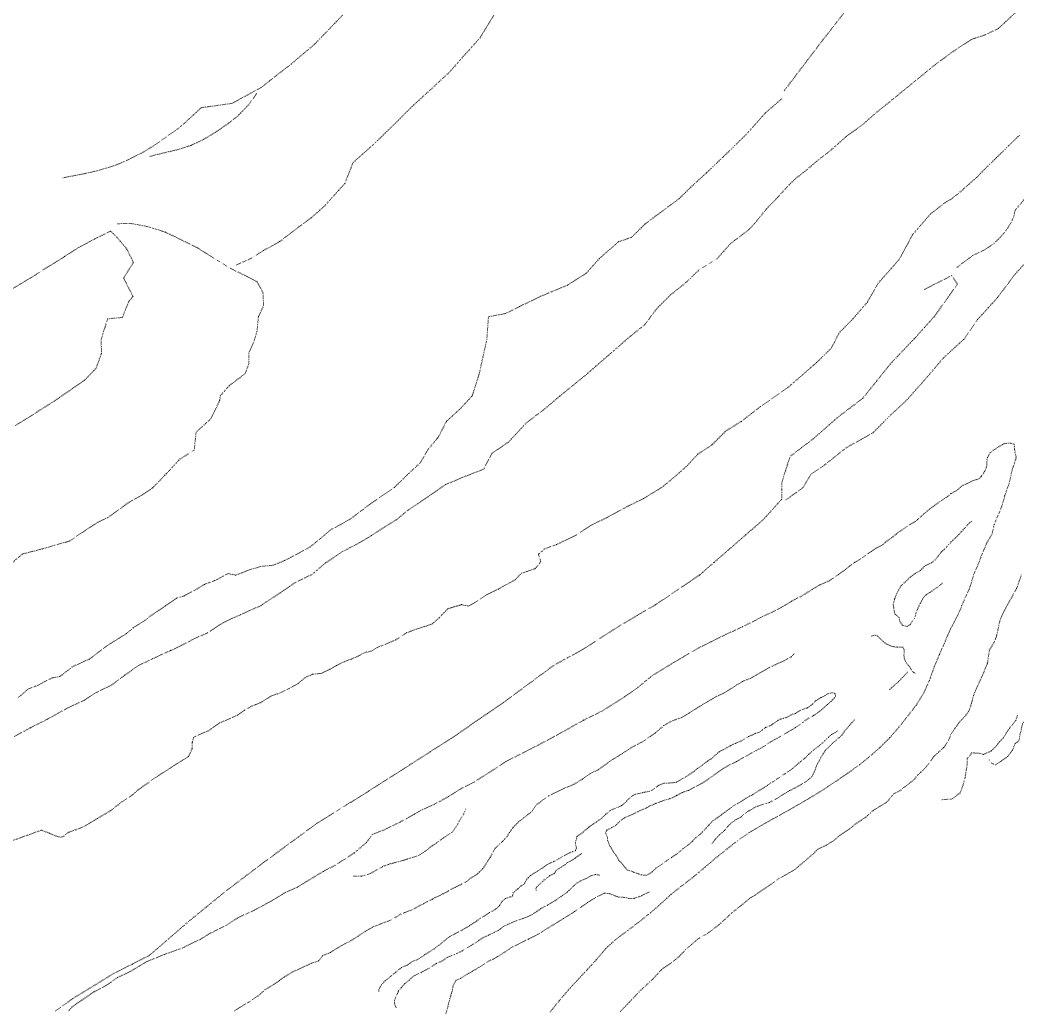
# Model space of a CAD drawing. Extents: x 682410 to 689460, y 7661803 to 7669124.
# Drawn here: x 685400.2 to 685697.4, y 7663694 to 7663988.2 of the extents above; entities that cross this region are included whole.
import ezdxf

# ---------------------------------------------------------------- set-up
doc = ezdxf.new("R2010")
doc.units = 0
doc.header["$MEASUREMENT"] = 0
doc.linetypes.add('DOT', pattern=[0.25, 0, -0.25])
doc.layers.add('02 TOE_Line', color=1, linetype='DOT', lineweight=20)

msp = doc.modelspace()

# ---------------------------------------------------------------- linework, layer by layer
at = {"layer": '02 TOE_Line'}
for points in [[(685676.64, 7664045.92, 4080.24), (685674.01, 7664039.9, 4079.76), (685671.01, 7664032.79, 4078.7), (685664.56, 7664024.48, 4076.63), (685660.71, 7664011.81, 4076.99), (685657.33, 7664006.68, 4076.45), (685653.94, 7664001.55, 4075.78), (685650.56, 7663996.43, 4076.66), (685646.59, 7663991.33, 4077.17), (685642.63, 7663986.23, 4077.13), (685638.66, 7663981.14, 4077.63), (685635.07, 7663976.41, 4078.67), (685631.48, 7663971.69, 4079.31), (685627.89, 7663966.96, 4080.34)], [(685697.11, 7663990.6, 4074.92), (685691.9, 7663985.74, 4074.95), (685688.15, 7663983.88, 4075.26), (685683.9, 7663982.47, 4075.14), (685678.01, 7663978.6, 4075.56), (685672.95, 7663974.87, 4076.09), (685668.3, 7663971.07, 4076.43), (685663.64, 7663967.26, 4076.72), (685658.98, 7663963.46, 4076.85), (685654.91, 7663960.16, 4076.89), (685651.51, 7663957.12, 4077.13), (685646.5, 7663953.52, 4077.54), (685641.99, 7663949.48, 4077.92), (685637.87, 7663946.26, 4078.3), (685634.37, 7663943.27, 4078.68), (685631.37, 7663940.93, 4079.08), (685629.46, 7663939.09, 4079.26), (685625.98, 7663935.28, 4079.62), (685622.61, 7663931.82, 4079.84), (685620.4, 7663929, 4080.13), (685617.77, 7663925.97, 4080.51), (685611.97, 7663921.54, 4080.97), (685607.98, 7663917.03, 4081.48), (685602.58, 7663913.7, 4081.83), (685598.72, 7663909.95, 4082.13), (685594.14, 7663906.28, 4082.4), (685590.15, 7663902.34, 4082.79), (685586.38, 7663897.33, 4083.2), (685582.15, 7663893.97, 4083.5), (685575.7, 7663888.34, 4084.12), (685568.8, 7663882.37, 4085.22), (685561.07, 7663876.07, 4085.83), (685556.52, 7663872.21, 4086.23), (685551.13, 7663868.12, 4086.79), (685545.76, 7663862.35, 4087.3), (685540.93, 7663859.13, 4087.85), (685538.46, 7663854.37, 4088.24), (685531.97, 7663851.81, 4088.82), (685526.94, 7663849.69, 4089.24), (685520.62, 7663845.29, 4089.92), (685516.03, 7663842.22, 4090.41), (685512.39, 7663839.23, 4090.81), (685508.76, 7663837.01, 4091.1), (685505.01, 7663834.57, 4091.82), (685501.44, 7663832.46, 4091.81), (685496.17, 7663829.63, 4092.16), (685491.28, 7663826.39, 4092.86), (685487.32, 7663822.99, 4093.05), (685482.26, 7663820.56, 4093.69), (685477.75, 7663817.45, 4094.03), (685471.95, 7663813.65, 4094.46), (685465.95, 7663810.97, 4094.93), (685460.56, 7663808.49, 4095.38), (685456.14, 7663805.56, 4095.68), (685452.29, 7663803.88, 4096.22), (685448.48, 7663801.87, 4096.52), (685445.08, 7663800.27, 4096.83), (685439.72, 7663797.84, 4097.37), (685435.31, 7663795.67, 4097.9), (685431.36, 7663792.85, 4098.17), (685427.46, 7663789.95, 4098.5), (685422.81, 7663787.71, 4099.11), (685419.5, 7663785.51, 4099.19), (685414.08, 7663782.97, 4099.74), (685408.45, 7663779.86, 4100.31), (685403.29, 7663777.24, 4100.78), (685398.4, 7663774.56, 4101.17)], [(685413.03, 7663941.2, 4149.61), (685419.43, 7663942.41, 4149.13), (685423.14, 7663943.26, 4148.9), (685427.94, 7663944.66, 4148.77), (685431.24, 7663945.96, 4148.6), (685436.86, 7663948.76, 4148.7), (685439.98, 7663950.68, 4148.73), (685443.98, 7663953.46, 4148.78), (685447.04, 7663955.59, 4148.82), (685449.43, 7663957.61, 4148.82), (685454.26, 7663962.09, 4149.16), (685463.55, 7663963.4, 4149.35), (685472.18, 7663968.16, 4149.39), (685481.05, 7663975.09, 4150.67), (685488.07, 7663981.01, 4150.18), (685496.5, 7663989.78, 4149.25)], [(685464.73, 7663915.18, 4126.41), (685469.21, 7663917.24, 4126.88), (685472.94, 7663919.59, 4127.23), (685477.71, 7663922.22, 4127.63), (685481.33, 7663925.02, 4127.84), (685487.02, 7663929.27, 4128.16), (685490.86, 7663932.62, 4128.51), (685497.09, 7663939.52, 4128.89), (685499.5, 7663945.7, 4129.51), (685505.97, 7663951.48, 4130.01), (685512.2, 7663957.54, 4130.62), (685517.16, 7663962.49, 4131.17), (685523.63, 7663968.41, 4131.85), (685528.24, 7663972.67, 4132.2), (685532.14, 7663977.1, 4132.6), (685537.36, 7663982.9, 4132.94), (685541.5, 7663989.66, 4133.68)], [(685399.83, 7663786.35, 4103.48), (685402.72, 7663788.84, 4104.01), (685405.39, 7663789.86, 4103.61), (685409.84, 7663792.14, 4102.04), (685412.15, 7663792.55, 4102.02), (685415.98, 7663795.52, 4101.07), (685420.9, 7663797.72, 4101.16), (685426.27, 7663801.78, 4100.2), (685432.03, 7663805.4, 4099.77), (685434.11, 7663807.13, 4099.71), (685436.73, 7663808.76, 4100.09), (685440.28, 7663811.4, 4099.75), (685443.66, 7663813.62, 4099.92), (685446.88, 7663815.86, 4098.99), (685449.25, 7663816.64, 4099.29), (685452.63, 7663818.44, 4098.75), (685455.21, 7663820.01, 4099.01), (685458.37, 7663821.17, 4098.43), (685462.35, 7663823.28, 4097.47), (685464.5, 7663822.72, 4097.99), (685467.96, 7663824.1, 4097.08), (685472.03, 7663825.37, 4096.17), (685475.8, 7663825.73, 4095.34), (685479.22, 7663827.17, 4095.18), (685483.26, 7663829.26, 4095.1), (685486.72, 7663831.18, 4095.07), (685490.51, 7663834.25, 4095.09), (685492.91, 7663836.34, 4094.99), (685496.01, 7663837.96, 4094.85), (685498.89, 7663839.61, 4094.32), (685504.47, 7663843.86, 4093.81), (685509.1, 7663847.08, 4093.32), (685511.85, 7663848.93, 4092.99), (685515.74, 7663852.72, 4092.24), (685519.57, 7663856.26, 4092.21), (685521.81, 7663860.14, 4092.36), (685524.86, 7663863.8, 4092.34), (685527.39, 7663868.64, 4092.07), (685531.54, 7663872.42, 4091.13), (685535.04, 7663876.22, 4089.4), (685537.11, 7663882.74, 4089.35), (685539.4, 7663893.1, 4090), (685539.87, 7663899.78, 4090.38), (685544.98, 7663900.75, 4089), (685549.1, 7663902.8, 4088.36), (685555.53, 7663905.92, 4088.07), (685563.46, 7663909.19, 4087.86), (685569.02, 7663912.75, 4087.16), (685573.01, 7663917.21, 4086.63), (685578.67, 7663922.13, 4085.52), (685582.53, 7663923.46, 4085.99), (685586.6, 7663927.49, 4085.43), (685591.03, 7663930.76, 4085.31), (685596.74, 7663935.01, 4084.98), (685600.25, 7663938.47, 4084.31), (685604.99, 7663942.79, 4083.59), (685609.96, 7663947.55, 4083.66), (685616.94, 7663954.37, 4082.29), (685622.43, 7663960.56, 4081.57), (685627.42, 7663964.87, 4080.89)], [(685438.97, 7663947.59, 4148.78), (685443.26, 7663948.66, 4148.89), (685447.27, 7663949.6, 4148.93), (685451.36, 7663950.89, 4149), (685455.01, 7663952.66, 4149.06), (685458.43, 7663954.74, 4149.05), (685461.89, 7663957.05, 4149.04), (685465.13, 7663959.59, 4149.12), (685468.3, 7663962.88, 4149.21), (685470.89, 7663966.45, 4149.26)], [(685698.11, 7663953.84, 4074.38), (685694.6, 7663950.45, 4074.54), (685691.3, 7663947.21, 4074.81), (685687.22, 7663943.21, 4075.27), (685685.57, 7663941.47, 4075.45), (685682.62, 7663938.89, 4075.7), (685680.74, 7663937.2, 4075.89), (685677.96, 7663934.95, 4076.35), (685676.16, 7663933.92, 4076.29), (685671.59, 7663930.39, 4077), (685666.24, 7663924.19, 4078.5), (685662.41, 7663917, 4080.1), (685656.01, 7663909.76, 4080.71), (685652.82, 7663904.11, 4080.63), (685648.11, 7663898.75, 4080.43), (685644.42, 7663895.02, 4080.45), (685642.01, 7663890.36, 4080.75), (685637.66, 7663886.12, 4081.18), (685629.06, 7663878.62, 4081.37), (685620.88, 7663872.95, 4081.93), (685615.2, 7663868.55, 4083.19), (685610.57, 7663865.68, 4083.53), (685606.48, 7663861.58, 4083.76), (685602.17, 7663858.75, 4084.11), (685599.19, 7663855.49, 4084.47), (685596.68, 7663853.21, 4084.57), (685591.8, 7663849.11, 4085.32), (685586.1, 7663845.59, 4085.55), (685581.52, 7663843.36, 4085.73), (685574.99, 7663839.83, 4086.22), (685570.25, 7663837.53, 4086.48), (685565.94, 7663834.67, 4087.06), (685560.13, 7663831.86, 4087.62), (685556.75, 7663830.69, 4087.96), (685554.74, 7663828.96, 4087.98), (685555.49, 7663826.8, 4088.07), (685553.83, 7663824.72, 4088.38), (685549.67, 7663823.29, 4088.55), (685547.84, 7663821.4, 4088.76), (685542.72, 7663818.55, 4089.29), (685539.25, 7663816.92, 4089.43), (685536.12, 7663814.74, 4089.71), (685533.95, 7663813.55, 4089.92), (685531.88, 7663813.97, 4089.96), (685527.76, 7663812.77, 4090.06), (685525.16, 7663810.01, 4090.43), (685523.03, 7663808.16, 4090.74), (685518.95, 7663806.87, 4091.21), (685515.57, 7663805.63, 4091.62), (685512.12, 7663803.42, 4091.97), (685509.16, 7663802.17, 4092.09), (685506.55, 7663801.13, 4092.57), (685505.14, 7663800.15, 4092.59), (685503.09, 7663799.72, 4092.67), (685501.07, 7663798.63, 4092.92), (685498.95, 7663797.72, 4093.08), (685496.83, 7663796.94, 4093.21), (685494.62, 7663795.82, 4093.33), (685492.61, 7663794.73, 4093.74), (685489.93, 7663793.47, 4093.86), (685487.43, 7663793.22, 4094.05), (685485.26, 7663792.25, 4094.28), (685483.25, 7663790.56, 4094.55), (685480.57, 7663789.04, 4094.86), (685477.54, 7663787.57, 4095.02), (685475.3, 7663786.84, 4095.22), (685472.07, 7663784.79, 4095.62), (685469.43, 7663783.78, 4095.92), (685467.19, 7663782.52, 4096.24), (685464.94, 7663780.96, 4096.45), (685462.1, 7663779.72, 4096.75), (685459.76, 7663778.73, 4097.01), (685456.35, 7663776.32, 4097.64), (685453.3, 7663775.09, 4098.09), (685451.94, 7663774.32, 4097.69), (685451.61, 7663772.9, 4097.82), (685451.55, 7663770.99, 4097.97), (685450.48, 7663768.7, 4098.4), (685445.66, 7663765.72, 4098.48), (685440.71, 7663762.48, 4098.85), (685435.46, 7663758.78, 4099.62), (685433.8, 7663757.27, 4099.7), (685430.58, 7663755.15, 4099.83), (685427.14, 7663752.49, 4100.13), (685423.33, 7663750.27, 4100.4), (685418.96, 7663747.66, 4100.74), (685414.78, 7663746.12, 4100.92), (685412.84, 7663744.66, 4101.01), (685411.36, 7663744.86, 4100.97), (685409.05, 7663745.82, 4100.94), (685406.66, 7663746.76, 4101.05), (685400.72, 7663744.62, 4101.69), (685394.43, 7663742.35, 4102.3)], [(685708.57, 7663945.03, 4075.68), (685706.59, 7663941.84, 4075.51), (685703.9, 7663939.12, 4075.68), (685702.64, 7663937.84, 4075.57), (685700.88, 7663936.29, 4075.53), (685696.86, 7663931.54, 4075.28), (685696.47, 7663929.83, 4075.34), (685695.67, 7663927.89, 4075.31), (685694.15, 7663925.5, 4075.7), (685692.36, 7663923.38, 4075.68), (685690.34, 7663921.46, 4075.63), (685687.41, 7663919.59, 4075.62), (685684.08, 7663917.97, 4075.85), (685681.54, 7663916.02, 4075.98), (685679.46, 7663914.47, 4076.25)], [(685398.78, 7663867.35, 4140.78), (685404.43, 7663870.8, 4141.3), (685410.45, 7663874.65, 4141.84), (685414.79, 7663877.61, 4142.23), (685419.51, 7663880.86, 4142.66), (685422.93, 7663884.46, 4142.96), (685424.56, 7663888.95, 4142.97), (685424.41, 7663892.91, 4142.88), (685426.37, 7663899.15, 4143.45), (685430.77, 7663899.57, 4143.66), (685432.68, 7663904.37, 4143.93), (685433.95, 7663905.83, 4143.99), (685431.11, 7663911.28, 4143.83), (685434.06, 7663915.96, 4144.22), (685432.1, 7663919.94, 4144.11), (685429.1, 7663923.51, 4144.32), (685427.23, 7663925.33, 4144.24), (685422.31, 7663922.84, 4143.97), (685417.75, 7663920.43, 4143.82), (685413.48, 7663917.7, 4143.67), (685408.37, 7663914.52, 4143.49), (685403.7, 7663911.55, 4143.13), (685397.77, 7663908.01, 4143.04)], [(685397.86, 7663826.42, 4121.4), (685400.97, 7663829.07, 4121.71), (685406.95, 7663830.59, 4120.6), (685415.11, 7663832.96, 4120.97), (685419.79, 7663836.15, 4121.05), (685423.55, 7663838.57, 4120.45), (685426.47, 7663839.92, 4120.32), (685432.8, 7663844.54, 4120.8), (685436.51, 7663846.53, 4120.2), (685439.83, 7663848.81, 4119.8), (685444.79, 7663853.99, 4120.66), (685447.87, 7663857.33, 4121), (685452.18, 7663860.05, 4120.31), (685452.73, 7663865.36, 4121.79), (685457.08, 7663869.32, 4120.41), (685459.76, 7663874.8, 4120.78), (685459.94, 7663876.22, 4120.85), (685462.67, 7663879.3, 4121.1), (685467.35, 7663882.8, 4120.41), (685468.46, 7663885.78, 4120.6), (685468.44, 7663888.98, 4121.09), (685469.92, 7663892.25, 4120.49), (685470.91, 7663895.52, 4120.24), (685471.3, 7663899.83, 4120.6), (685472.82, 7663903, 4119.95), (685472.71, 7663906.83, 4120.6), (685470.87, 7663910.27, 4121.21), (685462.74, 7663914.35, 4126.22), (685457.38, 7663917.65, 4129.76), (685453.19, 7663920.27, 4132.76), (685445.93, 7663923.89, 4137.34), (685443.5, 7663925.02, 4138.89), (685438.34, 7663926.63, 4141.66), (685433.54, 7663927.56, 4143.68), (685429.13, 7663927.51, 4145.19)], [(685628.55, 7663845.17, 4071.73), (685633.7, 7663848.94, 4072.22), (685635.91, 7663852.73, 4071.91), (685640.13, 7663855.67, 4072.07), (685646.38, 7663860.65, 4072.13), (685654.53, 7663865.24, 4071.89), (685659.85, 7663870.58, 4072.03), (685664.5, 7663874.9, 4072), (685669.4, 7663880.4, 4072.14), (685675.41, 7663887.44, 4072.12), (685681.61, 7663893.14, 4072.03), (685685.66, 7663898.94, 4072.12), (685691.61, 7663905.52, 4072.28), (685696.91, 7663912.58, 4072.6), (685703.48, 7663919.72, 4072.37)], [(685410.77, 7663692.86, 4073.65), (685416.03, 7663696.57, 4073.58), (685421.99, 7663700.21, 4073.03), (685428.26, 7663704.08, 4072.92), (685433.76, 7663706.86, 4072.97), (685438.88, 7663709.47, 4073.11), (685444.68, 7663714.49, 4072.77), (685450.47, 7663719.51, 4073.14), (685455.87, 7663723.92, 4073.13), (685461.27, 7663728.34, 4073.08), (685466.79, 7663732.52, 4072.83), (685472.31, 7663736.71, 4072.89), (685477.72, 7663740.69, 4073.16), (685483.14, 7663744.68, 4072.64), (685488.55, 7663748.67, 4072.9), (685493.75, 7663751.9, 4072.65), (685498.95, 7663755.14, 4073.01), (685504.14, 7663758.38, 4072.86), (685510.31, 7663762.32, 4072.96), (685516.47, 7663766.25, 4073.76), (685522.64, 7663770.19, 4073.64), (685528.8, 7663774.12, 4073.05), (685534.21, 7663777.85, 4073.42), (685539.62, 7663781.57, 4073.34), (685545.03, 7663785.3, 4072.76), (685549.79, 7663788.82, 4072.51), (685554.55, 7663792.34, 4072.69), (685559.31, 7663795.86, 4072.51), (685563.56, 7663798.2, 4072.12), (685567.81, 7663800.53, 4072.38), (685573.4, 7663804.11, 4072.65), (685578.98, 7663807.68, 4072.54), (685584.31, 7663810.81, 4072.3), (685589.64, 7663813.93, 4072.32), (685596.19, 7663818.35, 4072.38), (685602.75, 7663822.77, 4072.37), (685607.12, 7663826.57, 4072.39), (685611.49, 7663830.36, 4072.65), (685616.6, 7663834.81, 4072.72), (685621.71, 7663839.25, 4072.42), (685624.52, 7663842.34, 4072.27), (685627.32, 7663845.44, 4072.39), (685627.27, 7663850.28, 4074.77), (685628.51, 7663854.2, 4075.49), (685629.75, 7663858.11, 4076.02), (685633.21, 7663860.76, 4075.06), (685636.66, 7663863.41, 4075.7), (685640.25, 7663866.55, 4076.67), (685643.84, 7663869.69, 4076.27), (685647.65, 7663872.61, 4077.26), (685651.47, 7663875.52, 4076.84), (685655.55, 7663880.6, 4077.09), (685659.62, 7663885.68, 4076.66), (685663.28, 7663889.53, 4076.62), (685666.93, 7663893.38, 4076.51), (685669.82, 7663896.58, 4076.46), (685672.71, 7663899.79, 4076.51), (685676.18, 7663904.65, 4077.05), (685679.66, 7663909.51, 4076.2), (685677.94, 7663912.05, 4076.61), (685669.69, 7663907.86, 4079.56)], [(685558.23, 7663692.52, 4077.52), (685561.04, 7663696.02, 4077.72), (685563.64, 7663699.06, 4077.83), (685566.37, 7663702.04, 4077.85), (685569.3, 7663705.17, 4077.81), (685572.07, 7663708.19, 4077.81), (685574.88, 7663711.52, 4077.78), (685577.97, 7663714.33, 4077.87), (685581.49, 7663716.92, 4077.77), (685584.82, 7663719.48, 4077.68), (685588.2, 7663722.16, 4077.55), (685591.29, 7663724.84, 4077.47), (685594.38, 7663727.72, 4077.42), (685597.71, 7663730.29, 4077.43), (685601.06, 7663732.91, 4077.44), (685604.34, 7663735.66, 4077.52), (685607.64, 7663738.49, 4077.54), (685611.01, 7663741.16, 4077.58), (685614.26, 7663743.74, 4077.57), (685617.58, 7663746.04, 4077.6), (685621.22, 7663748.15, 4077.63), (685625.05, 7663750.33, 4077.68), (685628.67, 7663752.31, 4077.68), (685632.54, 7663754.52, 4077.69), (685636.26, 7663756.71, 4077.67), (685639.8, 7663758.9, 4077.65), (685643.4, 7663761.27, 4077.63), (685647.01, 7663763.75, 4077.68), (685650.44, 7663766.25, 4077.72), (685653.69, 7663768.86, 4077.72), (685656.7, 7663771.55, 4077.71), (685659.57, 7663774.4, 4077.73), (685662.23, 7663777.47, 4077.66), (685664.87, 7663780.79, 4077.61), (685667.37, 7663784.05, 4077.45), (685669.61, 7663787.65, 4077.14), (685671.31, 7663791.4, 4077.02), (685672.73, 7663795.45, 4076.79), (685674.33, 7663799.23, 4076.59), (685676.02, 7663803.08, 4076.24), (685677.44, 7663806.45, 4075.93), (685678.89, 7663809.2, 4075.83), (685680.54, 7663812.47, 4075.36), (685680.93, 7663813.75, 4075.46), (685683.17, 7663818.6, 4074.92), (685683.95, 7663821.05, 4074.88), (685684.45, 7663822.81, 4074.89), (685685.76, 7663825.89, 4074.6), (685687.56, 7663830.4, 4074.27), (685688.36, 7663832.27, 4074.15), (685689.97, 7663835.01, 4073.79), (685690.62, 7663837.89, 4073.77), (685692.9, 7663843.28, 4073.18), (685693.75, 7663846.47, 4073.03), (685695.09, 7663850.19, 4072.75), (685695.96, 7663854.15, 4072.68), (685697.18, 7663857.73, 4072.32), (685696.65, 7663860.2, 4072.34), (685696.56, 7663861.77, 4072.22), (685695.44, 7663862.1, 4072.12), (685693.78, 7663862.01, 4072.1), (685692.96, 7663861.62, 4072.03), (685691.96, 7663861.04, 4072.03), (685691.05, 7663860.37, 4072.05), (685690.31, 7663859.97, 4072.02), (685689.3, 7663859.17, 4072.04), (685688.62, 7663857.8, 4072.07), (685688.39, 7663856.75, 4072.07), (685688.43, 7663855.57, 4072), (685688.23, 7663854.71, 4071.98), (685687.66, 7663853.54, 4071.9), (685687.35, 7663852.97, 4071.95), (685686.82, 7663852.29, 4071.95), (685686.17, 7663851.52, 4072.03), (685685.45, 7663851.23, 4071.96), (685684.32, 7663850.98, 4071.96), (685683.61, 7663850.57, 4071.85), (685681.07, 7663849.43, 4071.82), (685679.42, 7663847.97, 4071.89), (685677.66, 7663847.07, 4071.86), (685676.74, 7663846.18, 4071.81), (685674.75, 7663844.94, 4071.78), (685672.79, 7663843.52, 4071.78), (685671.23, 7663842.37, 4071.8), (685669.16, 7663840.56, 4071.82), (685667.7, 7663839.27, 4071.82), (685666.59, 7663838.45, 4071.84), (685665.2, 7663837.7, 4071.82), (685663.16, 7663836.26, 4071.86), (685661.88, 7663835.41, 4071.86), (685660.41, 7663834.17, 4071.86), (685658.59, 7663832.93, 4071.85), (685657.33, 7663831.81, 4071.85), (685655.52, 7663830.86, 4071.86), (685654.02, 7663829.86, 4071.86), (685653.07, 7663829.25, 4071.84), (685651.65, 7663828.27, 4071.8), (685650.27, 7663827.24, 4071.76), (685648.98, 7663826.56, 4071.86), (685647.42, 7663825.41, 4071.81), (685646.25, 7663824.46, 4071.87), (685644.11, 7663822.9, 4071.89), (685641.42, 7663821.06, 4071.9), (685638.63, 7663819.84, 4071.82), (685636.31, 7663818.49, 4071.76), (685633.04, 7663816.45, 4071.78), (685630.22, 7663814.97, 4071.79), (685626.4, 7663812.73, 4071.91), (685620.71, 7663809.97, 4071.96), (685615.44, 7663807.28, 4071.93), (685611.05, 7663805.31, 4071.92), (685606.13, 7663802.86, 4071.92), (685602.34, 7663800.98, 4071.91), (685594.34, 7663796.26, 4071.79), (685588.66, 7663792.8, 4071.83), (685584.27, 7663789.19, 4071.82), (685580.28, 7663786.41, 4072.02), (685573.73, 7663782.23, 4072.25), (685568.17, 7663779.53, 4071.83), (685562.05, 7663776.06, 4071.93), (685554.97, 7663772.24, 4072.06), (685545.36, 7663767.36, 4071.72), (685535.8, 7663761.19, 4071.97), (685531.92, 7663759.24, 4071.57), (685527.9, 7663756.72, 4071.58), (685523.66, 7663754.4, 4071.73), (685520.36, 7663752.97, 4071.63), (685517.85, 7663751.56, 4071.67), (685513.63, 7663749.22, 4071.82), (685508.82, 7663746.84, 4071.65), (685505.25, 7663745.49, 4072.29), (685503.48, 7663743.05, 4071.67), (685499.85, 7663739.96, 4071.61), (685496.79, 7663737.95, 4071.54), (685494.2, 7663736.3, 4071.58), (685490.61, 7663734.44, 4071.4), (685485.71, 7663731.49, 4071.38), (685482.84, 7663729.71, 4071.32), (685479.36, 7663728.21, 4071.28), (685474.95, 7663725.55, 4071.31), (685470.17, 7663722.94, 4071.42), (685464.93, 7663720.52, 4071.45), (685461.66, 7663718.33, 4071.53), (685457.06, 7663716.1, 4071.49), (685453.92, 7663714.16, 4071.39), (685450.09, 7663712.38, 4071.42), (685449.32, 7663711.89, 4071.52), (685443.18, 7663709.66, 4071.41), (685437.98, 7663707.56, 4071.54), (685432.94, 7663704.54, 4071.27), (685429.18, 7663702.79, 4071.32), (685426.14, 7663700.57, 4071.25), (685422.26, 7663698.54, 4071.34), (685418.65, 7663696.06, 4071.47), (685415.8, 7663694.1, 4071.54), (685414.59, 7663692.77, 4071.63)], [(685683.94, 7663838.73, 4075.43), (685683.23, 7663838.35, 4075.5), (685681.57, 7663836.49, 4075.58), (685680.73, 7663835.61, 4075.66), (685679.45, 7663834.22, 4075.73), (685678.25, 7663833.17, 4075.72), (685675.82, 7663830.53, 4075.8), (685674.98, 7663829.84, 4075.78), (685674.11, 7663828.71, 4075.83), (685672.86, 7663827.15, 4075.85), (685671.77, 7663826.34, 4075.91), (685669.88, 7663825.46, 4076.02), (685668.5, 7663824.06, 4075.88), (685667.06, 7663823.25, 4075.91), (685665.52, 7663822.14, 4075.97), (685664.04, 7663820.66, 4076.16), (685662.82, 7663819.59, 4076.17), (685661.5, 7663817.15, 4076.39), (685660.96, 7663815.82, 4076.37), (685660.49, 7663814.15, 4076.6), (685660.65, 7663813.04, 4076.65), (685660.96, 7663811.23, 4076.6), (685662.32, 7663810.13, 4076.4), (685662.43, 7663809.09, 4076.51), (685663.27, 7663807.87, 4076.61), (685664.7, 7663807.44, 4076.58), (685665.64, 7663808.15, 4076.44), (685666.95, 7663810.09, 4076.22), (685667.2, 7663811.22, 4076.23), (685667.7, 7663812.62, 4076.23), (685668.56, 7663814.28, 4076.8), (685669.29, 7663815.82, 4076.14), (685670.4, 7663817, 4076.07), (685671.48, 7663817.61, 4075.99), (685672.36, 7663818.27, 4076.12), (685673.51, 7663819.01, 4076.07), (685675.17, 7663820.35, 4075.93)], [(685579.15, 7663692.65, 4077.56), (685585.06, 7663698.85, 4077.61), (685588.98, 7663702.48, 4077.67), (685591.51, 7663705.27, 4077.41), (685594.69, 7663707.47, 4077.38), (685596.67, 7663709.08, 4077.29), (685598.95, 7663711.44, 4077.09), (685602.22, 7663714.22, 4077.01), (685605.12, 7663715.96, 4077), (685608.63, 7663718.59, 4076.87), (685612.5, 7663722.17, 4076.68), (685615.17, 7663724.29, 4076.61), (685617.89, 7663726.54, 4076.58), (685619.34, 7663727.39, 4076.62), (685623.29, 7663730.1, 4076.48), (685626.46, 7663732.35, 4076.46), (685631.09, 7663734.95, 4076.6), (685636.7, 7663739.71, 4076.57), (685637.92, 7663741, 4076.55), (685640.55, 7663742.28, 4076.64), (685642.91, 7663743.74, 4076.73), (685644.17, 7663744.86, 4076.69), (685645.61, 7663745.9, 4076.71), (685648, 7663747.51, 4076.85), (685649.1, 7663748.47, 4076.69), (685651.08, 7663749.81, 4076.81), (685652.38, 7663750.64, 4076.72), (685654.52, 7663752.65, 4076.58), (685658.67, 7663755.19, 4076.57), (685660.61, 7663757.55, 4076.64), (685662.48, 7663758.51, 4076.74), (685666.62, 7663761.73, 4076.91), (685667.75, 7663763.13, 4076.86), (685669.89, 7663765.1, 4076.92), (685670.89, 7663766.32, 4076.78), (685672.6, 7663768.68, 4076.66), (685675.59, 7663771.41, 4076.82), (685676.96, 7663773.41, 4076.74), (685677.66, 7663775.22, 4076.6), (685678.89, 7663777.03, 4076.6), (685680.27, 7663779, 4076.57), (685682.16, 7663781.02, 4076.56), (685683.13, 7663782.39, 4076.67), (685683.79, 7663784.4, 4076.48), (685684.51, 7663787.01, 4076.4), (685685.41, 7663789.28, 4076.34), (685686.62, 7663791.81, 4076.33), (685687.51, 7663793.85, 4076.3), (685688.65, 7663796.67, 4076.17), (685689.15, 7663800.4, 4075.85), (685690.54, 7663802.58, 4075.78), (685691.24, 7663804.43, 4075.59), (685691.66, 7663806.16, 4075.43), (685692.26, 7663809.05, 4075.15), (685693.13, 7663811.21, 4074.91), (685694.67, 7663814.09, 4074.68), (685697.28, 7663818.76, 4074.39), (685698.74, 7663822.97, 4074.1)], [(685653.97, 7663804.58, 4078.79), (685655.48, 7663804.92, 4078.58), (685656.64, 7663803.81, 4078.58), (685657.49, 7663803, 4078.58), (685658.71, 7663802.12, 4078.53), (685660.24, 7663801.5, 4078.4), (685661.83, 7663801.28, 4078.3), (685663.39, 7663801.27, 4078.27), (685663.81, 7663800.36, 4078.22), (685663.71, 7663798.92, 4078.4), (685663.79, 7663797.95, 4078.48), (685664.38, 7663796.59, 4078.34), (685665.38, 7663795.52, 4078.28), (685666.03, 7663794.29, 4078.43), (685666.66, 7663793.73, 4078.74), (685667.06, 7663793.54, 4078.83)], [(685464.12, 7663692.88, 4084.43), (685466.5, 7663694.38, 4084.46), (685468.43, 7663695.47, 4084.53), (685471.16, 7663697.32, 4084.55), (685473.25, 7663699.17, 4084.35), (685475.76, 7663700.67, 4084.14), (685477.55, 7663701.94, 4084.01), (685479.17, 7663703.1, 4083.95), (685481.54, 7663704.54, 4083.8), (685484.45, 7663705.84, 4083.78), (685487.1, 7663707.08, 4083.78), (685489.24, 7663707.78, 4083.72), (685490.45, 7663709.34, 4083.9), (685492.78, 7663710.34, 4083.77), (685495.76, 7663712.13, 4083.84), (685498.54, 7663713.63, 4084.03), (685501, 7663715.16, 4083.84), (685503.12, 7663716.59, 4083.81), (685505.33, 7663717.85, 4083.88), (685508.34, 7663719.04, 4083.46), (685510.73, 7663719.94, 4083.27), (685513.78, 7663721.76, 4083.2), (685517.29, 7663723.09, 4083.08), (685519.75, 7663724.49, 4083.06), (685520.51, 7663724.82, 4082.94), (685521.44, 7663725.32, 4082.97), (685522.39, 7663725.84, 4082.85), (685523.18, 7663726.2, 4082.87), (685524.01, 7663726.7, 4082.83), (685524.95, 7663727.06, 4082.79), (685525.6, 7663727.38, 4082.76), (685526.37, 7663727.8, 4082.77), (685527.25, 7663728.23, 4082.69), (685527.92, 7663728.67, 4082.66), (685528.62, 7663729.1, 4082.58), (685530.02, 7663729.72, 4082.52), (685531.04, 7663730.23, 4082.48), (685531.88, 7663730.67, 4082.41), (685533.24, 7663731.42, 4082.44), (685535.28, 7663732.92, 4082.38), (685536.49, 7663733.63, 4082.34), (685538.09, 7663735.2, 4082.27), (685539.17, 7663736.71, 4082.27), (685540.43, 7663738.71, 4082.17), (685541.28, 7663740.34, 4082.28), (685541.91, 7663741.39, 4082.11), (685544.06, 7663743.42, 4081.64), (685545.5, 7663744.96, 4081.55), (685546.13, 7663746.07, 4081.64), (685547.28, 7663747.65, 4081.36), (685548.87, 7663749.22, 4081.2), (685550.44, 7663750.48, 4081.35), (685552.77, 7663752.26, 4081.3), (685554.29, 7663754.43, 4081.08), (685557.91, 7663757.02, 4080.27), (685560.03, 7663758.08, 4080.25), (685562.98, 7663759.43, 4080.3), (685565.31, 7663760.39, 4080.33), (685567.85, 7663762, 4080.1), (685569.96, 7663763.49, 4080.13), (685572.55, 7663764.73, 4079.94), (685577.01, 7663767.93, 4080.03), (685579.78, 7663769.64, 4079.98), (685582.71, 7663771.51, 4079.97), (685585.68, 7663773.06, 4079.88), (685588.11, 7663774.7, 4079.74), (685589.68, 7663775.8, 4079.71), (685592.15, 7663777.93, 4079.69), (685594.62, 7663779.34, 4079.47), (685597.29, 7663780.26, 4079.3), (685599.82, 7663781.72, 4079.22), (685603.02, 7663783.78, 4079.17), (685606.04, 7663785.54, 4079.25), (685607.99, 7663786.7, 4079.3), (685609.87, 7663787.51, 4079.19), (685611.94, 7663788.78, 4079.18), (685613.96, 7663790.11, 4079.21), (685615.57, 7663791.05, 4079.23), (685618.17, 7663792.12, 4078.96), (685621.22, 7663793.88, 4079.08), (685623.68, 7663795.25, 4079.17), (685625.29, 7663796.07, 4079.1), (685627.82, 7663797.15, 4079.11), (685630.23, 7663798.47, 4079.32), (685631.01, 7663799.38, 4079.55)], [(685664.83, 7663793.88, 4078.41), (685663.61, 7663792.61, 4078.62), (685662.06, 7663791.01, 4078.95), (685660.46, 7663789.61, 4079.03), (685659.38, 7663788.59, 4079.15)], [(685689.1, 7663767.75, 4077.39), (685689.77, 7663766.71, 4077.52), (685691.01, 7663766.22, 4077.83), (685692.55, 7663767.21, 4077.78), (685694.62, 7663768.74, 4077.76), (685696, 7663770.49, 4077.81), (685696.85, 7663772.61, 4077.75), (685697.98, 7663773.41, 4077.98), (685698.35, 7663775.51, 4077.78), (685699.09, 7663778.49, 4077.67), (685700.79, 7663780.86, 4077.13), (685702.58, 7663782.54, 4076.62), (685704.37, 7663783.66, 4076.13), (685704.72, 7663784.14, 4075.98), (685703.05, 7663785.41, 4076.16), (685700.94, 7663788.65, 4076.34)], [(685643.94, 7663776.33, 4080.1), (685643.13, 7663775.78, 4080.1), (685642.15, 7663775.24, 4080.19), (685641.21, 7663774.46, 4080.27), (685640.12, 7663773.36, 4080.34), (685638.93, 7663772.3, 4080.37), (685637.83, 7663771.43, 4080.48), (685636.5, 7663770.43, 4080.52), (685635.24, 7663769.26, 4080.56), (685634.06, 7663768.11, 4080.69), (685632.76, 7663767.04, 4080.75), (685631.51, 7663766.03, 4080.8), (685629.95, 7663764.68, 4080.76), (685629.03, 7663764.15, 4080.88), (685628.03, 7663763.45, 4080.95), (685626.31, 7663762.32, 4081.07), (685624.9, 7663761.29, 4081.02), (685623.99, 7663760.82, 4081.01), (685623.02, 7663760.1, 4081.1), (685621.42, 7663759.12, 4081.02), (685619.91, 7663758.21, 4081.05), (685618.55, 7663757.31, 4081.09), (685617.64, 7663756.9, 4081.12), (685616.43, 7663756.14, 4081.18), (685615.28, 7663755.37, 4081.29), (685613.41, 7663754.34, 4081.18), (685612.24, 7663753.52, 4081.11), (685611.67, 7663753.11, 4081.19), (685610.48, 7663752.21, 4081.21), (685609.29, 7663751.33, 4081.19), (685608.06, 7663750.41, 4081.21), (685606.68, 7663749.5, 4081.23), (685605.67, 7663748.36, 4081.32), (685604.75, 7663747.35, 4081.39), (685603.77, 7663746.36, 4081.46), (685602.86, 7663745.43, 4081.48), (685601.61, 7663744.46, 4081.48), (685600.59, 7663743.37, 4081.5), (685599.24, 7663742.23, 4081.51), (685598.06, 7663741.39, 4081.47), (685597, 7663740.46, 4081.52), (685595.72, 7663739.45, 4081.53), (685594.46, 7663738.61, 4081.53), (685592.86, 7663737.53, 4081.5), (685591.09, 7663736.34, 4081.54), (685589.87, 7663735.5, 4081.53), (685588.62, 7663734.29, 4081.57), (685587.12, 7663733.36, 4081.54), (685585.68, 7663733.38, 4081.59), (685584.5, 7663733.75, 4081.61), (685583.12, 7663734.28, 4081.69), (685581.83, 7663734.73, 4081.72), (685581.23, 7663734.87, 4081.73), (685580.53, 7663735.7, 4081.8), (685579.54, 7663736.97, 4081.85), (685578.69, 7663737.78, 4081.97), (685578.14, 7663738.97, 4081.91), (685577.28, 7663740.03, 4081.94), (685576.61, 7663741.2, 4081.81), (685575.96, 7663742.12, 4081.68), (685575.66, 7663743.02, 4081.68), (685575.37, 7663743.8, 4081.77), (685575.28, 7663744.9, 4081.64), (685574.79, 7663745.91, 4081.59), (685575.18, 7663746.77, 4081.47), (685576.64, 7663747.55, 4081.52), (685577.73, 7663748.07, 4081.47), (685579.18, 7663749.59, 4081.44), (685580.53, 7663750.48, 4081.43), (685583.12, 7663751.61, 4081.43), (685585.25, 7663752.67, 4081.41), (685586.99, 7663753.38, 4081.36), (685587.99, 7663753.96, 4081.35), (685589.77, 7663754.73, 4081.32), (685592.38, 7663755.71, 4081.33), (685593.96, 7663756.13, 4081.26), (685596, 7663757.09, 4081.33), (685597.68, 7663757.99, 4081.34), (685599.46, 7663758.6, 4081.27), (685601.84, 7663759.83, 4081.28), (685603.51, 7663760.69, 4081.23), (685605.57, 7663762.13, 4081.19), (685607.05, 7663763.15, 4081.16), (685608.47, 7663764.18, 4081.18), (685610.04, 7663765.23, 4081.17), (685611.53, 7663766.09, 4081.14), (685613.81, 7663767.18, 4080.97), (685617.8, 7663769.47, 4080.93), (685619.22, 7663770.25, 4080.93), (685620.51, 7663770.97, 4080.88), (685622.03, 7663771.77, 4080.8), (685623.91, 7663773.05, 4080.66), (685625.26, 7663773.76, 4080.57), (685626.56, 7663774.51, 4080.51), (685628.9, 7663775.89, 4080.48), (685631.51, 7663777.41, 4080.36), (685633.65, 7663778.92, 4080.25), (685635.1, 7663779.98, 4080.2), (685636.83, 7663780.96, 4080.1), (685638.64, 7663782.19, 4079.94), (685639.54, 7663782.96, 4079.85), (685640.89, 7663784.22, 4079.78), (685642.06, 7663785.24, 4079.77), (685643.33, 7663786.52, 4079.61), (685643.19, 7663787.38, 4079.62), (685642.97, 7663787.58, 4079.57), (685642.55, 7663787.67, 4079.55), (685641.67, 7663787.61, 4079.51), (685640.97, 7663787.32, 4079.5), (685639.76, 7663786.63, 4079.42), (685638.94, 7663786.28, 4079.4), (685637.74, 7663785.48, 4079.38), (685637.34, 7663785.28, 4079.37), (685636.46, 7663784.27, 4079.35), (685634.85, 7663783.18, 4079.5), (685633.22, 7663782.63, 4079.37), (685632.38, 7663782.21, 4079.33), (685631.38, 7663781.54, 4079.33), (685630.72, 7663781.4, 4079.25), (685629.79, 7663780.93, 4079.32), (685629.35, 7663780.68, 4079.32), (685628.61, 7663780.31, 4079.3), (685627.68, 7663780.05, 4079.31), (685626.78, 7663779.85, 4079.3), (685625.98, 7663779.38, 4079.28), (685624.64, 7663778.46, 4079.31), (685624.26, 7663778.06, 4079.29), (685622.42, 7663777.33, 4079.26), (685621.57, 7663776.63, 4079.33), (685620.71, 7663775.97, 4079.28), (685619.46, 7663775.65, 4079.25), (685618.4, 7663775.09, 4079.2), (685617.33, 7663774.64, 4079.24), (685616.06, 7663773.89, 4079.26), (685614.87, 7663773.16, 4079.18), (685613.36, 7663772.58, 4079.2), (685611.9, 7663771.88, 4079.23), (685610.04, 7663770.84, 4079.25), (685608.59, 7663770.1, 4079.28), (685608.11, 7663769.63, 4079.26), (685607.28, 7663768.88, 4079.41), (685606.17, 7663767.95, 4079.44), (685605.16, 7663767.33, 4079.54), (685603.52, 7663766.06, 4079.7), (685602.16, 7663765.13, 4079.9), (685601.14, 7663764.32, 4079.91), (685599.43, 7663763.14, 4079.97), (685598.45, 7663762.49, 4080.05), (685596.92, 7663761.63, 4080.29), (685595.78, 7663760.98, 4080.31), (685594.21, 7663760.83, 4080.2), (685592.11, 7663760.74, 4080.16), (685590.67, 7663760.14, 4080.13), (685590.26, 7663759.83, 4080.11), (685588.86, 7663758.78, 4080.21), (685587.83, 7663758.34, 4080.17), (685586.26, 7663758.04, 4080.15), (685585.64, 7663757.88, 4080.16), (685583.8, 7663757.48, 4080.21), (685582.88, 7663757.07, 4080.22), (685581.7, 7663756.12, 4080.25), (685580.49, 7663754.83, 4080.29), (685579.55, 7663754.08, 4080.27), (685577.98, 7663753.42, 4080.34), (685576.33, 7663752.71, 4080.36), (685574.73, 7663751.39, 4080.45), (685573.42, 7663750.16, 4080.48), (685572.9, 7663749.82, 4080.55), (685571.93, 7663749.17, 4080.57), (685571.15, 7663748.6, 4080.61), (685569.91, 7663747.76, 4080.68), (685569.22, 7663747.16, 4080.75), (685568.06, 7663746.17, 4080.9), (685566.25, 7663744.84, 4080.79), (685565.95, 7663743.63, 4080.93), (685565.77, 7663742.99, 4080.87), (685566.09, 7663741.42, 4080.95), (685565.78, 7663740.68, 4081.2), (685564.9, 7663740.28, 4081.17), (685564.12, 7663740.04, 4081.2), (685562.8, 7663739.36, 4081.15), (685561.88, 7663738.88, 4081.17), (685560.95, 7663738.3, 4081.21), (685560.1, 7663737.82, 4081.24), (685559.21, 7663737.35, 4081.27), (685558.5, 7663737.06, 4081.29), (685556.99, 7663736.22, 4081.43), (685555.74, 7663735.34, 4081.55), (685554.52, 7663734.55, 4081.63), (685552.85, 7663733.55, 4081.7), (685552.43, 7663733.24, 4081.79), (685551.27, 7663732.13, 4081.82), (685550.97, 7663731.5, 4081.91), (685550.59, 7663730.78, 4081.96), (685549.61, 7663730.15, 4081.94), (685548.75, 7663729.38, 4082.04), (685547.73, 7663728.5, 4082.04), (685547.2, 7663728.05, 4082.19), (685547.01, 7663727.07, 4082.21), (685544.9, 7663726.34, 4082.15), (685543.94, 7663725.6, 4082.08), (685543.12, 7663724.23, 4082.31), (685541.86, 7663723.07, 4082.37), (685540.14, 7663722.17, 4082.36), (685538.45, 7663721.07, 4082.43), (685537.37, 7663720.46, 4082.51), (685535.83, 7663719.28, 4082.61), (685534.2, 7663718.25, 4082.71), (685533.4, 7663717.79, 4082.77), (685532, 7663716.98, 4082.77), (685530.47, 7663716.17, 4082.8), (685529.6, 7663715.71, 4082.85), (685528.02, 7663714.83, 4082.89), (685526.34, 7663713.49, 4082.99), (685525.08, 7663712.39, 4083.18), (685523.37, 7663711.2, 4083.36), (685520.94, 7663709.65, 4083.45), (685519.96, 7663708.96, 4083.45), (685518.72, 7663708.19, 4083.38), (685517.16, 7663707.62, 4083.33), (685515.68, 7663706.56, 4083.1), (685514, 7663705.83, 4083.27), (685512.12, 7663704.34, 4083.25), (685510.51, 7663703.01, 4083.35), (685509.03, 7663701.81, 4083.42), (685507.9, 7663700.59, 4083.34), (685507.2, 7663699.39, 4083.45), (685507.17, 7663698.54, 4083.72)], [(685606.53, 7663742.79, 4080.06), (685607.44, 7663744.03, 4080.06), (685608.77, 7663745.4, 4080.04), (685610.23, 7663746.67, 4080.04), (685611.21, 7663747.88, 4080.03), (685612.24, 7663748.9, 4080.07), (685613.69, 7663749.97, 4080.03), (685615.07, 7663750.61, 4080.23), (685615.95, 7663751.41, 4080.19), (685617.6, 7663752.56, 4080.13), (685619.6, 7663753.72, 4080.18), (685621.86, 7663754.5, 4080.17), (685623.77, 7663755.07, 4080.09), (685626.22, 7663756.47, 4080.15), (685627.71, 7663757.43, 4080.19), (685629.67, 7663758.56, 4080.29), (685631.15, 7663759.3, 4080.21), (685632.81, 7663760.22, 4080.14), (685634.33, 7663761.08, 4080.08), (685636.3, 7663762.7, 4079.95), (685637.15, 7663764.54, 4079.89), (685637.63, 7663765.91, 4079.67), (685638.88, 7663768.23, 4079.79), (685639.02, 7663768.52, 4079.69), (685639.65, 7663769.56, 4079.72), (685640.24, 7663770.48, 4079.75), (685641.28, 7663771.51, 4079.77), (685642.42, 7663772.65, 4079.82), (685643.5, 7663773.61, 4079.72), (685644.41, 7663774.41, 4079.72), (685645.21, 7663775.08, 4079.65), (685646.14, 7663776.38, 4079.73), (685647.14, 7663777.58, 4079.67), (685648.16, 7663778.76, 4079.68), (685649.05, 7663779.69, 4079.68)], [(685697.51, 7663780.91, 4077.6), (685697.02, 7663779.4, 4077.64), (685695.12, 7663777.1, 4077.74), (685693.23, 7663774.15, 4077.72), (685692.19, 7663773.11, 4077.62), (685691.37, 7663771.99, 4077.55), (685689.72, 7663770.35, 4077.64), (685687.43, 7663769.29, 4078), (685685.83, 7663769.73, 4078.83), (685683.92, 7663769.77, 4080.11), (685682.59, 7663768.03, 4078.96), (685682.54, 7663766.25, 4078.36), (685682.18, 7663764.05, 4077.66), (685681.93, 7663762.48, 4077.07), (685681.32, 7663760.13, 4076.27), (685680.46, 7663757.85, 4076.25), (685677.92, 7663756.03, 4076.24), (685677.16, 7663755.99, 4076.57), (685674.73, 7663755.8, 4077.37)], [(685499.52, 7663733.08, 4074.03), (685502.04, 7663733.01, 4074.26), (685504.83, 7663733.89, 4075.45), (685508.34, 7663735.92, 4074.5), (685510.14, 7663736.58, 4074.54), (685514.42, 7663737.75, 4074.74), (685515.77, 7663738.16, 4074.99), (685518.99, 7663739.17, 4074.61), (685520.78, 7663740.31, 4074.64), (685523.1, 7663742.11, 4074.21), (685524.41, 7663742.93, 4074.19), (685526.54, 7663744.54, 4074.68), (685529.13, 7663746.18, 4074.79), (685530.61, 7663748.36, 4074.27), (685531.12, 7663749.44, 4073.83), (685532.32, 7663751.2, 4073.7), (685532.79, 7663752.33, 4073.81), (685532.99, 7663753.05, 4073.93)], [(685567.59, 7663739.77, 4081.78), (685567.19, 7663739.47, 4081.76), (685566.46, 7663739.01, 4081.8), (685565.78, 7663738.44, 4081.79), (685564.9, 7663737.91, 4081.79), (685564.21, 7663737.5, 4081.69), (685563.38, 7663737.11, 4081.7), (685562.64, 7663736.4, 4081.57), (685561.49, 7663735.7, 4081.54), (685560.09, 7663734.82, 4081.58), (685559.48, 7663733.82, 4081.17), (685558.04, 7663733.1, 4081.63), (685556.74, 7663732.14, 4082.01), (685555.52, 7663731.02, 4082.31), (685554.04, 7663729.61, 4082.59), (685554.1, 7663728.71, 4082.66)], [(685573.05, 7663733.31, 4082.76), (685571.78, 7663733.55, 4082.62), (685570.71, 7663733.27, 4082.48), (685569.45, 7663732.55, 4082.42), (685567.8, 7663731.88, 4082.41), (685566.27, 7663731.03, 4082.43), (685565.32, 7663730.18, 4082.38), (685564.3, 7663729.21, 4082.42), (685563.07, 7663728.03, 4082.51), (685560.73, 7663726.53, 4082.42), (685559.66, 7663725.69, 4082.48), (685558.77, 7663725.16, 4082.37), (685557.43, 7663724.38, 4082.49), (685555.51, 7663723.41, 4082.56), (685554.22, 7663722.46, 4082.58), (685553.04, 7663721.71, 4082.62), (685551.31, 7663720.86, 4082.61), (685547.33, 7663719.43, 4082.63), (685544.74, 7663718.27, 4082.77), (685543.45, 7663717.34, 4082.92), (685542.74, 7663716.85, 4082.85), (685541.55, 7663716.25, 4082.93), (685539.85, 7663715.41, 4082.94), (685538.25, 7663714.74, 4082.99), (685536.87, 7663713.78, 4083.01), (685535.75, 7663713.01, 4083.11), (685534.27, 7663712.14, 4083.16), (685532.03, 7663710.78, 4083.26), (685530.74, 7663710.11, 4083.3), (685529.63, 7663709.63, 4083.33), (685527.54, 7663708.81, 4083.3), (685525.8, 7663707.6, 4083.41), (685524.3, 7663706.99, 4083.4), (685522.15, 7663705.58, 4083.5), (685519.78, 7663704.32, 4083.5), (685518.55, 7663703.75, 4083.57), (685517.06, 7663702.92, 4083.59), (685516.21, 7663702, 4083.52), (685514.93, 7663701.04, 4083.53), (685513.82, 7663699.74, 4083.64), (685513.04, 7663698.77, 4083.63), (685512.81, 7663698.04, 4083.59), (685512.31, 7663697.11, 4083.52), (685511.82, 7663695.85, 4083.46), (685511.95, 7663694.83, 4083.55), (685512.42, 7663693.64, 4083.66)], [(685527.07, 7663691.67, 4081.21), (685527.81, 7663694.33, 4081.15), (685528.38, 7663696.62, 4081.13), (685529.03, 7663698.71, 4080.94), (685529.35, 7663700.4, 4080.91), (685530.12, 7663701.98, 4080.97), (685531.67, 7663702.61, 4080.93), (685533.49, 7663703.85, 4080.76), (685535.15, 7663704.7, 4080.79), (685537.12, 7663705.88, 4080.79), (685539.36, 7663707.41, 4080.74), (685540.96, 7663708.19, 4080.71), (685542.67, 7663709.09, 4080.72), (685545.6, 7663711, 4080.78), (685547.18, 7663712, 4080.76), (685549.7, 7663713.24, 4080.62), (685551.77, 7663714.29, 4080.69), (685553.49, 7663715.12, 4080.63), (685555.72, 7663716.32, 4080.59), (685557.54, 7663717.56, 4080.66), (685559.45, 7663718.71, 4080.65), (685560.94, 7663719.68, 4080.6), (685562.26, 7663720.39, 4080.66), (685563.92, 7663721.49, 4080.55), (685565.5, 7663722.51, 4080.58), (685567.61, 7663723.91, 4080.62), (685569.4, 7663725.16, 4080.47), (685570.82, 7663726.08, 4080.5), (685572.52, 7663727.06, 4080.48), (685574.42, 7663728, 4080.39), (685576.04, 7663727.81, 4080.41), (685577.31, 7663727.27, 4080.56), (685578.71, 7663726.81, 4080.46), (685580.82, 7663726.7, 4080.45), (685581.85, 7663726.34, 4080.39), (685583.37, 7663726.44, 4080.44), (685585.48, 7663727.19, 4080.41), (685588, 7663728.42, 4080.44)]]:
    msp.add_polyline3d(points, dxfattribs=at)

doc.saveas('drawing.dxf')
